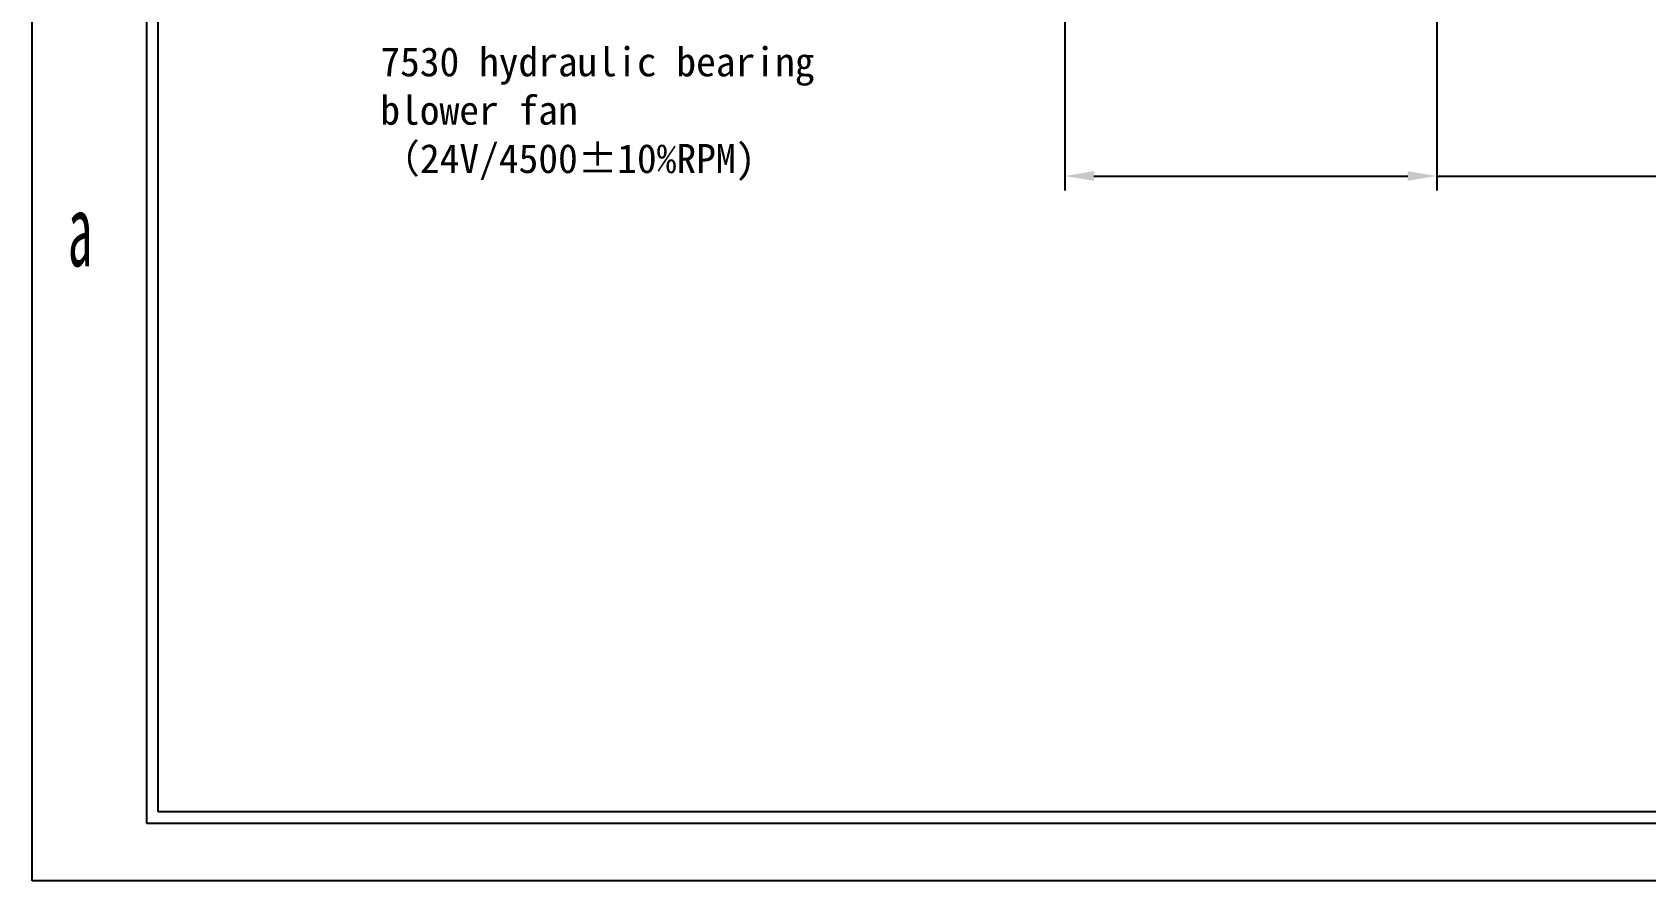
# Model space of a CAD drawing. Header units: millimetres. Extents: x 150 to 443, y 88 to 295.
# Drawn here: x 149.7 to 288.7, y 88.1 to 161.2 of the extents above; entities that cross this region are included whole.
import ezdxf

# ---------------------------------------------------------------- set-up
doc = ezdxf.new("R2010")
doc.units = ezdxf.units.MM
doc.header["$PDSIZE"] = -1
doc.layers.add('SLD-0', color=179, linetype='Continuous')
doc.styles.add('SLDTEXTSTYLE6', font='TXT', dxfattribs={"width": 0.5025})
doc.dimstyles.new('ISO-25', dxfattribs={"dimtxt": 2.5, "dimasz": 2.5, "dimexe": 1.25, "dimexo": 0.625, "dimtad": 1, "dimtxsty": 'Standard', "dimcen": 2.5, "dimadec": 0, "dimazin": 0, "dimtfac": 1, "dimtmove": 0, "dimatfit": 3, "dimfxl": 1, "dimarcsym": 0})

# ---------------------------------------------------------------- blocks, each defined once
blk = doc.blocks.new('*D25')
at = {"color": 0, "lineweight": -2}
for p, q in [((238.68, 208.66), (238.68, 147.59)), ((270.73, 205.69), (270.73, 147.59)), ((241.18, 148.84), (268.23, 148.84)), ((270.73, 148.84), (378.65, 148.84))]:
    blk.add_line(p, q, dxfattribs=at)
at = {"color": 0}
for points in [[(241.18, 149.26), (241.18, 148.43), (238.68, 148.84)], [(268.23, 149.26), (268.23, 148.43), (270.73, 148.84)]]:
    blk.add_solid(points, dxfattribs=at)
at = {"layer": 'Defpoints', "color": 0}
for p in [(238.68, 209.28), (270.73, 206.31), (270.73, 148.84)]:
    blk.add_point(p, dxfattribs=at)
at = {"color": 0, "insert": (329.69, 150.72), "char_height": 2.5, "attachment_point": 5}
blk.add_mtext(' UL2468 26# red and black wire L=155±10mm', dxfattribs=at)

msp = doc.modelspace()

# ---------------------------------------------------------------- linework, layer by layer
at = {"layer": 'SLD-0'}
for p, q in [((149.677, 88.116), (149.677, 295.496)), ((160.539, 94.041), (160.539, 284.633)), ((437.046, 94.041), (160.539, 94.041)), ((442.971, 88.116), (149.677, 88.116))]:
    msp.add_line(p, q, dxfattribs=at)
at = {"layer": 'SLD-0', "color": 6, "linetype": 'Continuous'}
for p, q in [((159.552, 93.053), (159.552, 285.62)), ((438.034, 93.053), (159.552, 93.053))]:
    msp.add_line(p, q, dxfattribs=at)

# ---------------------------------------------------------------- texts
at = {"insert": (179.677, 159.933), "char_height": 2.5, "width": 45.94113, "attachment_point": 1}
msp.add_mtext('7530{\\fSimSun|b0|i0|c134|p2; hydraulic bearing blower fan（}24V{\\fSimSun|b0|i0|c134|p2;/4500±10%RPM)}', dxfattribs=at)
at = {"layer": 'SLD-0', "insert": (152.744, 147.245), "char_height": 6.172, "attachment_point": 1, "style": 'SLDTEXTSTYLE6'}
msp.add_mtext('a', dxfattribs=at)

# ---------------------------------------------------------------- dimensions: what is measured, and where the dimension line sits
dim = msp.add_linear_dim(base=(270.734, 148.842), p1=(238.683, 209.284), p2=(270.734, 206.311), text=' UL2468 26# red and black wire L=155±10mm', dimstyle='ISO-25')
dim.commit()
dim.dimension.update_dxf_attribs({"geometry": '*D25', "text_midpoint": (329.692, 148.842), "dimtype": 160})

doc.saveas('drawing.dxf')
